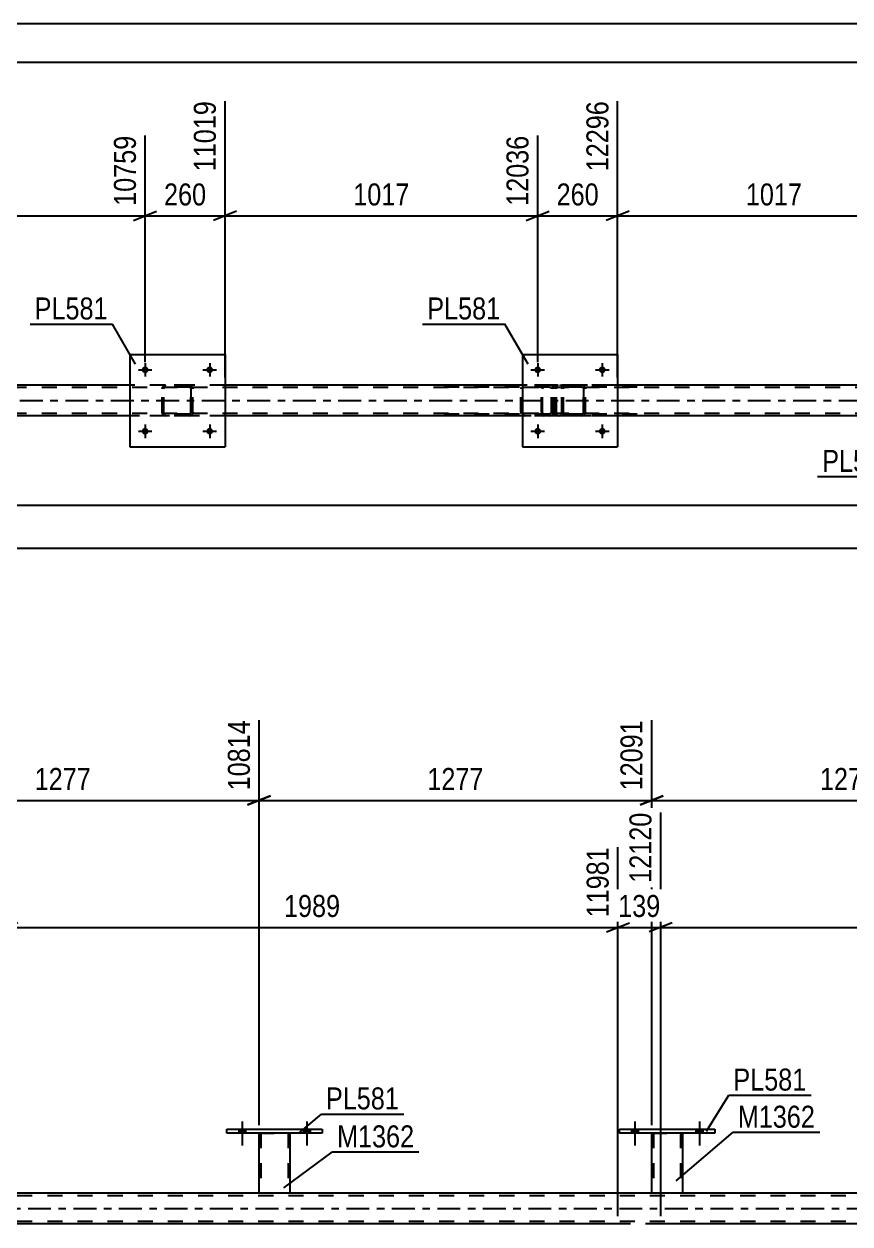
# Model space of a CAD drawing. Header units: millimetres. Extents: x 0 to 841, y 0 to 594.
# Drawn here: x 474.1 to 581.6, y 437.8 to 594 of the extents above; entities that cross this region are included whole.
import ezdxf

# ---------------------------------------------------------------- set-up
doc = ezdxf.new("R2010")
doc.units = ezdxf.units.MM
doc.linetypes.add('DXK_LINE_DOT2', pattern=[3.9198, 1.9599, -1.9599])
doc.linetypes.add('DXK_LINE_DOT3', pattern=[5.9187, 2.979, -0.9799, 0.9799, -0.9799])
doc.styles.add('Arial Narrow', font='ARIALN.TTF', dxfattribs={"height": 0.2})

# ---------------------------------------------------------------- blocks, each defined once
blk = doc.blocks.new('Unknown-247343161-1137')
at = {"color": 5, "linetype": 'Continuous'}
for p, q in [((841, 594), (0, 594)), ((836, 589), (5, 589))]:
    blk.add_line(p, q, dxfattribs=at)
blk = doc.blocks.new('Part-247343161-26466 - 2302')
at = {"color": 2, "linetype": 'Continuous'}
for p, q in [((487.84, 546.99), (449.16, 546.99)), ((538.92, 546.99), (500.24, 546.99)), ((590, 546.99), (551.32, 546.99)), ((487.84, 542.99), (449.16, 542.99)), ((538.92, 542.99), (500.24, 542.99)), ((590, 542.99), (551.32, 542.99))]:
    blk.add_line(p, q, dxfattribs=at)
at = {"color": 7, "linetype": 'DXK_LINE_DOT2'}
for p, q in [((500.24, 546.99), (487.84, 546.99)), ((551.32, 546.99), (538.92, 546.99)), ((780.17, 546.67), (118.42, 546.67)), ((780.17, 543.31), (118.42, 543.31)), ((755.64, 542.99), (118.42, 542.99)), ((500.24, 542.99), (487.84, 542.99)), ((551.32, 542.99), (538.92, 542.99))]:
    blk.add_line(p, q, dxfattribs=at)
at = {"color": 7, "linetype": 'DXK_LINE_DOT3'}
blk.add_line((118.42, 544.99), (780.17, 544.99), dxfattribs=at)
blk = doc.blocks.new('Bolt-247343161-26485 - 2302')
at = {"linetype": 'Continuous'}
for points in [[(490.28, 548.99, -1), (489.4, 548.99, -1)], [(498.68, 548.99, -1), (497.8, 548.99, -1)]]:
    blk.add_hatch(color=1, dxfattribs=at).paths.add_polyline_path(points)
at = {"color": 1, "linetype": 'Continuous'}
for p, q in [((489.84, 549.87), (489.84, 548.11)), ((498.24, 549.87), (498.24, 548.11)), ((488.96, 548.99), (490.72, 548.99)), ((497.36, 548.99), (499.12, 548.99))]:
    blk.add_line(p, q, dxfattribs=at)
blk = doc.blocks.new('Part-247343161-26352 - 2302')
at = {"color": 7, "linetype": 'DXK_LINE_DOT2'}
for p, q in [((542.46, 546.99), (527.47, 546.99)), ((542.46, 546.75), (527.47, 546.75)), ((538.76, 546.69), (538.74, 546.64)), ((539.23, 546.99), (539.03, 546.95)), ((539.05, 546.68), (539.13, 546.73)), ((539.13, 546.73), (539.23, 546.75)), ((542.66, 546.95), (542.46, 546.99)), ((542.46, 546.75), (542.56, 546.73)), ((542.56, 546.73), (542.64, 546.68)), ((542.94, 546.64), (542.93, 546.69)), ((538.74, 546.64), (538.72, 546.51)), ((538.72, 543.47), (538.72, 546.51)), ((538.97, 546.51), (538.99, 546.6)), ((538.97, 543.47), (538.97, 546.51)), ((538.99, 546.6), (539.05, 546.68)), ((542.64, 546.68), (542.7, 546.6)), ((542.7, 546.6), (542.72, 546.51)), ((542.72, 543.47), (542.72, 546.51)), ((542.97, 546.51), (542.94, 546.64)), ((542.97, 543.47), (542.97, 546.51)), ((542.46, 543.23), (527.47, 543.23)), ((542.46, 542.99), (527.47, 542.99)), ((538.72, 543.47), (538.73, 543.38)), ((538.73, 543.38), (538.76, 543.28)), ((538.99, 543.37), (538.97, 543.47)), ((539.05, 543.3), (538.99, 543.37)), ((539.03, 543.02), (539.23, 542.99)), ((539.13, 543.24), (539.05, 543.3)), ((539.23, 543.23), (539.13, 543.24)), ((542.56, 543.24), (542.46, 543.23)), ((542.46, 542.99), (542.66, 543.02)), ((542.64, 543.3), (542.56, 543.24)), ((542.7, 543.37), (542.64, 543.3)), ((542.72, 543.47), (542.7, 543.37)), ((542.93, 543.28), (542.96, 543.4)), ((542.96, 543.4), (542.97, 543.47))]:
    blk.add_line(p, q, dxfattribs=at)
for centre, start, end in [((542.48, 546.49), 24.32, 69.2417), ((542.48, 543.49), 290.7583, 335.68)]:
    blk.add_arc(centre, 0.496, start, end, dxfattribs=at)
blk = doc.blocks.new('Part-247343161-26439 - 2302')
at = {"color": 2, "linetype": 'Continuous'}
for p, q in [((487.84, 550.98), (487.84, 538.98)), ((487.84, 550.98), (500.24, 550.98)), ((500.24, 550.98), (500.24, 538.98)), ((487.84, 538.98), (500.24, 538.98))]:
    blk.add_line(p, q, dxfattribs=at)
blk = doc.blocks.new('Part-247343161-26360 - 2302')
at = {"color": 7, "linetype": 'DXK_LINE_DOT2'}
for p, q in [((541.45, 546.69), (541.43, 546.51)), ((541.51, 546.85), (541.45, 546.69)), ((541.59, 546.95), (541.51, 546.85)), ((541.7, 546.99), (541.59, 546.95)), ((541.6, 546.68), (541.64, 546.73)), ((541.64, 546.73), (541.7, 546.75)), ((553.85, 546.99), (541.7, 546.99)), ((553.85, 546.75), (541.7, 546.75)), ((542.97, 546.99), (542.97, 546.75)), ((543.98, 546.95), (543.79, 546.99)), ((543.79, 546.75), (543.88, 546.73)), ((543.88, 546.73), (543.97, 546.68)), ((544.26, 546.64), (544.25, 546.69)), ((541.43, 543.47), (541.43, 546.51)), ((541.56, 546.51), (541.57, 546.6)), ((541.56, 543.47), (541.56, 546.51)), ((541.57, 546.6), (541.6, 546.68)), ((543.97, 546.68), (544.02, 546.6)), ((544.02, 546.6), (544.04, 546.51)), ((544.04, 543.47), (544.04, 546.51)), ((544.29, 546.51), (544.26, 546.64)), ((544.29, 543.47), (544.29, 546.51)), ((541.43, 543.47), (541.45, 543.28)), ((541.45, 543.28), (541.51, 543.13)), ((541.51, 543.13), (541.59, 543.02)), ((541.57, 543.37), (541.56, 543.47)), ((541.6, 543.3), (541.57, 543.37)), ((541.59, 543.02), (541.7, 542.99)), ((541.64, 543.24), (541.6, 543.3)), ((541.7, 543.23), (541.64, 543.24)), ((553.85, 543.23), (541.7, 543.23)), ((553.85, 542.99), (541.7, 542.99)), ((542.97, 542.99), (542.97, 543.23)), ((543.88, 543.24), (543.79, 543.23)), ((543.79, 542.99), (543.98, 543.02)), ((543.97, 543.3), (543.88, 543.24)), ((544.02, 543.37), (543.97, 543.3)), ((544.04, 543.47), (544.02, 543.37)), ((544.25, 543.28), (544.28, 543.4)), ((544.28, 543.4), (544.29, 543.47))]:
    blk.add_line(p, q, dxfattribs=at)
for centre, start, end in [((543.8, 546.49), 23.8494, 68.8059), ((543.8, 543.48), 291.1941, 336.1506)]:
    blk.add_arc(centre, 0.492, start, end, dxfattribs=at)
blk = doc.blocks.new('Bolt-247343161-26486 - 2302')
at = {"linetype": 'Continuous'}
for points in [[(541.36, 540.99, -1), (540.48, 540.99, -1)], [(549.76, 540.99, -1), (548.88, 540.99, -1)]]:
    blk.add_hatch(color=1, dxfattribs=at).paths.add_polyline_path(points)
at = {"color": 1, "linetype": 'Continuous'}
for p, q in [((540.04, 540.99), (541.8, 540.99)), ((540.92, 541.87), (540.92, 540.11)), ((548.44, 540.99), (550.2, 540.99)), ((549.32, 541.87), (549.32, 540.11))]:
    blk.add_line(p, q, dxfattribs=at)
blk = doc.blocks.new('Part-247343161-26438 - 2302')
at = {"color": 7, "linetype": 'DXK_LINE_DOT2'}
for p, q in [((492.04, 546.5), (492.08, 546.69)), ((492.08, 546.69), (492.04, 546.5)), ((492.34, 546.95), (492.52, 546.98)), ((492.52, 546.98), (492.34, 546.95)), ((492.35, 546.67), (492.43, 546.73)), ((492.43, 546.73), (492.52, 546.74)), ((495.56, 546.98), (492.52, 546.98)), ((495.56, 546.74), (492.52, 546.74)), ((495.56, 546.98), (495.74, 546.95)), ((495.74, 546.95), (495.56, 546.98)), ((495.56, 546.74), (495.65, 546.73)), ((495.65, 546.73), (495.73, 546.67)), ((496, 546.69), (496.04, 546.5)), ((496.04, 546.5), (496, 546.69)), ((492.04, 543.46), (492.04, 546.5)), ((492.04, 543.46), (492.04, 546.5)), ((492.28, 546.5), (492.3, 546.6)), ((492.28, 543.46), (492.28, 546.5)), ((492.28, 543.46), (492.28, 546.5)), ((492.3, 546.6), (492.35, 546.67)), ((495.73, 546.67), (495.78, 546.6)), ((495.78, 546.6), (495.8, 546.5)), ((495.8, 543.46), (495.8, 546.5)), ((495.8, 546.5), (495.8, 543.46)), ((496.04, 543.46), (496.04, 546.5)), ((496.04, 543.46), (496.04, 546.5)), ((492.08, 543.28), (492.04, 543.46)), ((492.04, 543.46), (492.08, 543.28)), ((492.3, 543.37), (492.28, 543.46)), ((492.35, 543.3), (492.3, 543.37)), ((492.52, 542.98), (492.34, 543.02)), ((492.34, 543.02), (492.52, 542.98)), ((492.43, 543.24), (492.35, 543.3)), ((492.52, 543.22), (492.43, 543.24)), ((495.56, 543.22), (492.52, 543.22)), ((495.56, 542.98), (492.52, 542.98)), ((495.65, 543.24), (495.56, 543.22)), ((495.74, 543.02), (495.56, 542.98)), ((495.56, 542.98), (495.74, 543.02)), ((495.73, 543.3), (495.65, 543.24)), ((495.78, 543.37), (495.73, 543.3)), ((495.8, 543.46), (495.78, 543.37)), ((496.04, 543.46), (496, 543.28)), ((496, 543.28), (496.04, 543.46))]:
    blk.add_line(p, q, dxfattribs=at)
at = {"color": 7, "linetype": 'DXK_LINE_DOT3'}
blk.add_line((494.04, 544.98), (494.04, 544.98), dxfattribs=at)
at = {"color": 7, "linetype": 'DXK_LINE_DOT2'}
for centre, start, end in [((492.52, 546.5), 112.5, 157.5), ((492.52, 546.5), 112.5, 157.5), ((495.56, 546.5), 22.5, 67.5), ((495.56, 546.5), 22.5, 67.5), ((492.52, 543.46), 202.5, 247.5), ((492.52, 543.46), 202.5, 247.5), ((495.56, 543.46), 292.5, 337.5), ((495.56, 543.46), 292.5, 337.5)]:
    blk.add_arc(centre, 0.48, start, end, dxfattribs=at)
blk = doc.blocks.new('Part-247343161-26440 - 2302')
at = {"color": 7, "linetype": 'DXK_LINE_DOT2'}
for p, q in [((543.12, 546.5), (543.16, 546.69)), ((543.16, 546.69), (543.12, 546.5)), ((543.42, 546.95), (543.6, 546.98)), ((543.6, 546.98), (543.42, 546.95)), ((543.43, 546.67), (543.51, 546.73)), ((543.51, 546.73), (543.6, 546.74)), ((546.64, 546.98), (543.6, 546.98)), ((546.64, 546.74), (543.6, 546.74)), ((546.64, 546.98), (546.82, 546.95)), ((546.82, 546.95), (546.64, 546.98)), ((546.64, 546.74), (546.73, 546.73)), ((546.73, 546.73), (546.81, 546.67)), ((547.08, 546.69), (547.12, 546.5)), ((547.12, 546.5), (547.08, 546.69)), ((543.12, 543.46), (543.12, 546.5)), ((543.12, 543.46), (543.12, 546.5)), ((543.36, 546.5), (543.38, 546.6)), ((543.36, 543.46), (543.36, 546.5)), ((543.36, 543.46), (543.36, 546.5)), ((543.38, 546.6), (543.43, 546.67)), ((546.81, 546.67), (546.86, 546.6)), ((546.86, 546.6), (546.88, 546.5)), ((546.88, 543.46), (546.88, 546.5)), ((546.88, 546.5), (546.88, 543.46)), ((547.12, 543.46), (547.12, 546.5)), ((547.12, 543.46), (547.12, 546.5)), ((543.16, 543.28), (543.12, 543.46)), ((543.12, 543.46), (543.16, 543.28)), ((543.38, 543.37), (543.36, 543.46)), ((543.43, 543.29), (543.38, 543.37)), ((543.6, 542.98), (543.42, 543.02)), ((543.42, 543.02), (543.6, 542.98)), ((543.51, 543.24), (543.43, 543.29)), ((543.6, 543.22), (543.51, 543.24)), ((546.64, 543.22), (543.6, 543.22)), ((546.64, 542.98), (543.6, 542.98)), ((546.73, 543.24), (546.64, 543.22)), ((546.82, 543.02), (546.64, 542.98)), ((546.64, 542.98), (546.82, 543.02)), ((546.81, 543.29), (546.73, 543.24)), ((546.86, 543.37), (546.81, 543.29)), ((546.88, 543.46), (546.86, 543.37)), ((547.12, 543.46), (547.08, 543.28)), ((547.08, 543.28), (547.12, 543.46))]:
    blk.add_line(p, q, dxfattribs=at)
at = {"color": 7, "linetype": 'DXK_LINE_DOT3'}
blk.add_line((545.12, 544.98), (545.12, 544.98), dxfattribs=at)
at = {"color": 7, "linetype": 'DXK_LINE_DOT2'}
for centre, start, end in [((543.6, 546.5), 112.5, 157.5), ((543.6, 546.5), 112.5, 157.5), ((546.64, 546.5), 22.5, 67.5), ((546.64, 546.5), 22.5, 67.5), ((543.6, 543.46), 202.5, 247.5), ((543.6, 543.46), 202.5, 247.5), ((546.64, 543.46), 292.5, 337.5), ((546.64, 543.46), 292.5, 337.5)]:
    blk.add_arc(centre, 0.48, start, end, dxfattribs=at)
blk = doc.blocks.new('Part-247343161-26441 - 2302')
at = {"color": 2, "linetype": 'Continuous'}
for p, q in [((538.92, 550.98), (538.92, 538.98)), ((538.92, 550.98), (551.32, 550.98)), ((551.32, 550.98), (551.32, 538.98)), ((538.92, 538.98), (551.32, 538.98))]:
    blk.add_line(p, q, dxfattribs=at)
blk = doc.blocks.new('Bolt-247343161-26484 - 2302')
at = {"linetype": 'Continuous'}
for points in [[(490.28, 540.99, -1), (489.4, 540.99, -1)], [(498.68, 540.99, -1), (497.8, 540.99, -1)]]:
    blk.add_hatch(color=1, dxfattribs=at).paths.add_polyline_path(points)
at = {"color": 1, "linetype": 'Continuous'}
for p, q in [((488.96, 540.99), (490.72, 540.99)), ((489.84, 541.87), (489.84, 540.11)), ((497.36, 540.99), (499.12, 540.99)), ((498.24, 541.87), (498.24, 540.11))]:
    blk.add_line(p, q, dxfattribs=at)
blk = doc.blocks.new('Bolt-247343161-26487 - 2302')
at = {"linetype": 'Continuous'}
for points in [[(541.36, 548.99, -1), (540.48, 548.99, -1)], [(549.76, 548.99, -1), (548.88, 548.99, -1)]]:
    blk.add_hatch(color=1, dxfattribs=at).paths.add_polyline_path(points)
at = {"color": 1, "linetype": 'Continuous'}
for p, q in [((540.92, 549.87), (540.92, 548.11)), ((549.32, 549.87), (549.32, 548.11)), ((540.04, 548.99), (541.8, 548.99)), ((548.44, 548.99), (550.2, 548.99))]:
    blk.add_line(p, q, dxfattribs=at)
blk = doc.blocks.new('Part-247343161-27447 - 2635')
at = {"color": 2, "linetype": 'Continuous'}
for p, q in [((555.75, 441.81), (555.75, 449.65)), ((559.75, 449.65), (559.75, 441.81)), ((559.72, 441.81), (555.75, 441.81)), ((559.75, 441.81), (559.72, 441.81))]:
    blk.add_line(p, q, dxfattribs=at)
at = {"color": 7, "linetype": 'DXK_LINE_DOT2'}
for p, q in [((555.75, 449.65), (559.75, 449.65)), ((555.75, 449.65), (555.75, 449.65)), ((555.75, 449.65), (555.75, 449.65)), ((555.99, 449.65), (555.99, 441.81)), ((559.51, 449.65), (559.51, 441.81)), ((559.75, 449.65), (559.75, 449.65)), ((559.75, 449.65), (559.75, 449.65)), ((559.49, 441.81), (559.51, 441.81))]:
    blk.add_line(p, q, dxfattribs=at)
blk = doc.blocks.new('Bolt-247343161-27492 - 2635')
at = {"linetype": 'Continuous'}
for points in [[(502.03, 449.65), (502.91, 449.65), (502.91, 450.13), (502.03, 450.13)], [(510.43, 449.65), (511.31, 449.65), (511.31, 450.13), (510.43, 450.13)]]:
    blk.add_hatch(color=1, dxfattribs=at).paths.add_polyline_path(points)
at = {"color": 1, "linetype": 'Continuous'}
for p, q in [((502.03, 450.13), (502.03, 449.65)), ((502.47, 451.13), (502.47, 448.01)), ((502.91, 450.13), (502.91, 449.65)), ((510.43, 450.13), (510.43, 449.65)), ((510.87, 451.13), (510.87, 448.01)), ((511.31, 450.13), (511.31, 449.65))]:
    blk.add_line(p, q, dxfattribs=at)
blk = doc.blocks.new('Bolt-247343161-27494 - 2635')
at = {"linetype": 'Continuous'}
for points in [[(553.11, 449.65), (553.99, 449.65), (553.99, 450.13), (553.11, 450.13)], [(561.51, 449.65), (562.39, 449.65), (562.39, 450.13), (561.51, 450.13)]]:
    blk.add_hatch(color=1, dxfattribs=at).paths.add_polyline_path(points)
at = {"color": 1, "linetype": 'Continuous'}
for p, q in [((553.11, 450.13), (553.11, 449.65)), ((553.55, 451.13), (553.55, 448.01)), ((553.99, 450.13), (553.99, 449.65)), ((561.51, 450.13), (561.51, 449.65)), ((561.95, 451.13), (561.95, 448.01)), ((562.39, 450.13), (562.39, 449.65))]:
    blk.add_line(p, q, dxfattribs=at)
blk = doc.blocks.new('Part-247343161-27445 - 2635')
at = {"color": 2, "linetype": 'Continuous'}
for p, q in [((504.67, 441.81), (504.67, 449.65)), ((508.67, 449.65), (508.67, 441.81)), ((508.63, 441.81), (504.67, 441.81)), ((508.67, 441.81), (508.63, 441.81))]:
    blk.add_line(p, q, dxfattribs=at)
at = {"color": 7, "linetype": 'DXK_LINE_DOT2'}
for p, q in [((504.67, 449.65), (508.67, 449.65)), ((504.67, 449.65), (504.67, 449.65)), ((504.67, 449.65), (504.67, 449.65)), ((504.91, 449.65), (504.91, 441.81)), ((508.43, 449.65), (508.43, 441.81)), ((508.67, 449.65), (508.67, 449.65)), ((508.67, 449.65), (508.67, 449.65)), ((508.41, 441.81), (508.43, 441.81))]:
    blk.add_line(p, q, dxfattribs=at)
blk = doc.blocks.new('Part-247343161-27446 - 2635')
at = {"color": 2, "linetype": 'Continuous'}
for p, q in [((500.47, 449.65), (500.47, 450.13)), ((500.47, 450.13), (512.87, 450.13)), ((512.87, 450.13), (512.87, 449.65)), ((512.87, 449.65), (500.47, 449.65))]:
    blk.add_line(p, q, dxfattribs=at)
blk = doc.blocks.new('Part-247343161-27448 - 2635')
at = {"color": 2, "linetype": 'Continuous'}
for p, q in [((551.55, 449.65), (551.55, 450.13)), ((551.55, 450.13), (563.95, 450.13)), ((563.95, 450.13), (563.95, 449.65)), ((563.95, 449.65), (551.55, 449.65))]:
    blk.add_line(p, q, dxfattribs=at)
blk = doc.blocks.new('Part-247343161-27473 - 2635')
at = {"color": 7, "linetype": 'DXK_LINE_DOT2'}
for p, q in [((733.87, 441.49), (72.13, 441.49)), ((508.67, 441.81), (504.67, 441.81)), ((559.75, 441.81), (555.75, 441.81)), ((733.87, 438.13), (72.13, 438.13)), ((556.92, 437.81), (551.35, 437.81))]:
    blk.add_line(p, q, dxfattribs=at)
at = {"color": 2, "linetype": 'Continuous'}
for p, q in [((504.67, 441.81), (457.59, 441.81)), ((555.75, 441.81), (508.67, 441.81)), ((606.83, 441.81), (559.75, 441.81)), ((551.35, 437.81), (471.79, 437.81)), ((636.48, 437.81), (556.92, 437.81))]:
    blk.add_line(p, q, dxfattribs=at)
at = {"color": 7, "linetype": 'DXK_LINE_DOT3'}
blk.add_line((72.13, 439.81), (733.87, 439.81), dxfattribs=at)
blk = doc.blocks.new('Bolt-247343161-27491 - 2635')
at = {"linetype": 'Continuous'}
for points in [[(502.03, 449.65), (502.91, 449.65), (502.91, 450.13), (502.03, 450.13)], [(510.43, 449.65), (511.31, 449.65), (511.31, 450.13), (510.43, 450.13)]]:
    blk.add_hatch(color=1, dxfattribs=at).paths.add_polyline_path(points)
at = {"color": 1, "linetype": 'Continuous'}
for p, q in [((502.03, 450.13), (502.03, 449.65)), ((502.47, 451.13), (502.47, 448.01)), ((502.91, 450.13), (502.91, 449.65)), ((510.43, 450.13), (510.43, 449.65)), ((510.87, 451.13), (510.87, 448.01)), ((511.31, 450.13), (511.31, 449.65))]:
    blk.add_line(p, q, dxfattribs=at)
blk = doc.blocks.new('Bolt-247343161-27493 - 2635')
at = {"linetype": 'Continuous'}
for points in [[(553.11, 449.65), (553.99, 449.65), (553.99, 450.13), (553.11, 450.13)], [(561.51, 449.65), (562.39, 449.65), (562.39, 450.13), (561.51, 450.13)]]:
    blk.add_hatch(color=1, dxfattribs=at).paths.add_polyline_path(points)
at = {"color": 1, "linetype": 'Continuous'}
for p, q in [((553.11, 450.13), (553.11, 449.65)), ((553.55, 451.13), (553.55, 448.01)), ((553.99, 450.13), (553.99, 449.65)), ((561.51, 450.13), (561.51, 449.65)), ((561.95, 451.13), (561.95, 448.01)), ((562.39, 450.13), (562.39, 449.65))]:
    blk.add_line(p, q, dxfattribs=at)
blk = doc.blocks.new('StraightDimension-247343161-41025 - 2302')
at = {"color": 7, "linetype": 'Continuous'}
for p, q in [((551.32, 547.99), (551.32, 583.97)), ((540.92, 549.99), (540.92, 579.47)), ((539.42, 568.43), (542.42, 569.63)), ((540.92, 569.03), (551.32, 569.03)), ((552.82, 569.63), (549.82, 568.43))]:
    blk.add_line(p, q, dxfattribs=at)
at = {"color": 0}
blk.add_wipeout([(549.46, 569.78), (549.46, 573.98), (542.78, 573.98), (542.78, 569.78)], dxfattribs=at)
at = {"color": 3, "style": 'Arial Narrow'}
blk.add_text('260', height=2.863, dxfattribs=at).set_placement((543.38, 570.38))
at = {"color": 0, "linetype": 'Continuous'}
blk.add_wipeout([(550.72, 584.57), (546.52, 584.57), (546.52, 574.23), (550.72, 574.23)], dxfattribs=at)
at = {"color": 3, "linetype": 'Continuous', "style": 'Arial Narrow'}
blk.add_text('12296', height=2.863, rotation=90.0002, dxfattribs=at).set_placement((550.12, 574.83))
blk = doc.blocks.new('StraightDimension-247343161-2472 - 2302')
at = {"color": 7, "linetype": 'Continuous'}
blk.add_line((109.16, 525.78), (780.81, 525.78), dxfattribs=at)
blk = doc.blocks.new('StraightDimension-247343161-30244 - 2302')
at = {"color": 7, "linetype": 'Continuous'}
blk.add_line((109.8, 531.39), (780.17, 531.39), dxfattribs=at)
blk = doc.blocks.new('StraightDimension-247343161-41024 - 2302')
at = {"color": 7, "linetype": 'Continuous'}
for p, q in [((551.32, 547.99), (551.32, 583.97)), ((592, 549.99), (592, 579.47)), ((552.82, 569.63), (549.82, 568.43)), ((551.32, 569.03), (592, 569.03)), ((590.5, 568.43), (593.5, 569.63))]:
    blk.add_line(p, q, dxfattribs=at)
at = {"color": 0, "linetype": 'Continuous'}
blk.add_wipeout([(591.4, 580.07), (587.2, 580.07), (587.2, 569.73), (591.4, 569.73)], dxfattribs=at)
at = {"color": 0}
blk.add_wipeout([(575.92, 569.78), (575.92, 573.98), (567.4, 573.98), (567.4, 569.78)], dxfattribs=at)
at = {"color": 3, "linetype": 'Continuous', "style": 'Arial Narrow'}
blk.add_text('13313', height=2.863, rotation=90.0002, dxfattribs=at).set_placement((590.8, 570.33))
at = {"color": 3, "style": 'Arial Narrow'}
blk.add_text('1017', height=2.863, dxfattribs=at).set_placement((568, 570.38))
blk = doc.blocks.new('StraightDimension-247343161-41026 - 2302')
at = {"color": 7, "linetype": 'Continuous'}
for p, q in [((500.24, 547.99), (500.24, 583.97)), ((540.92, 549.99), (540.92, 579.47)), ((501.74, 569.63), (498.74, 568.43)), ((500.24, 569.03), (540.92, 569.03)), ((539.42, 568.43), (542.42, 569.63))]:
    blk.add_line(p, q, dxfattribs=at)
at = {"color": 0, "linetype": 'Continuous'}
blk.add_wipeout([(540.32, 580.07), (536.12, 580.07), (536.12, 569.73), (540.32, 569.73)], dxfattribs=at)
at = {"color": 0}
blk.add_wipeout([(524.84, 569.78), (524.84, 573.98), (516.32, 573.98), (516.32, 569.78)], dxfattribs=at)
at = {"color": 3, "linetype": 'Continuous', "style": 'Arial Narrow'}
blk.add_text('12036', height=2.863, rotation=90.0002, dxfattribs=at).set_placement((539.72, 570.33))
at = {"color": 3, "style": 'Arial Narrow'}
blk.add_text('1017', height=2.863, dxfattribs=at).set_placement((516.92, 570.38))
blk = doc.blocks.new('StraightDimension-247343161-41027 - 2302')
at = {"color": 7, "linetype": 'Continuous'}
for p, q in [((500.24, 547.99), (500.24, 583.97)), ((489.84, 549.99), (489.84, 579.47)), ((488.34, 568.43), (491.34, 569.63)), ((489.84, 569.03), (500.24, 569.03)), ((501.74, 569.63), (498.74, 568.43))]:
    blk.add_line(p, q, dxfattribs=at)
at = {"color": 0}
blk.add_wipeout([(498.38, 569.78), (498.38, 573.98), (491.7, 573.98), (491.7, 569.78)], dxfattribs=at)
at = {"color": 3, "style": 'Arial Narrow'}
blk.add_text('260', height=2.863, dxfattribs=at).set_placement((492.3, 570.38))
at = {"color": 0, "linetype": 'Continuous'}
blk.add_wipeout([(499.64, 584.57), (495.44, 584.57), (495.44, 574.23), (499.64, 574.23)], dxfattribs=at)
at = {"color": 3, "linetype": 'Continuous', "style": 'Arial Narrow'}
blk.add_text('11019', height=2.863, rotation=90.0002, dxfattribs=at).set_placement((499.04, 574.83))
blk = doc.blocks.new('StraightDimension-247343161-41028 - 2302')
at = {"color": 7, "linetype": 'Continuous'}
for p, q in [((449.16, 547.99), (449.16, 582.15)), ((489.84, 549.99), (489.84, 579.47)), ((450.66, 569.63), (447.66, 568.43)), ((449.16, 569.03), (489.84, 569.03)), ((488.34, 568.43), (491.34, 569.63))]:
    blk.add_line(p, q, dxfattribs=at)
at = {"color": 0, "linetype": 'Continuous'}
blk.add_wipeout([(489.24, 580.07), (485.04, 580.07), (485.04, 569.73), (489.24, 569.73)], dxfattribs=at)
at = {"color": 0}
blk.add_wipeout([(473.75, 569.78), (473.75, 573.98), (465.24, 573.98), (465.24, 569.78)], dxfattribs=at)
at = {"color": 3, "linetype": 'Continuous', "style": 'Arial Narrow'}
blk.add_text('10759', height=2.863, rotation=90.0002, dxfattribs=at).set_placement((488.64, 570.33))
at = {"color": 3, "style": 'Arial Narrow'}
blk.add_text('1017', height=2.863, dxfattribs=at).set_placement((465.84, 570.38))
blk = doc.blocks.new('StraightDimension-247343161-44937 - 2635')
at = {"color": 7, "linetype": 'Continuous'}
for p, q in [((556.92, 438.81), (556.92, 491.36)), ((636.48, 438.81), (636.48, 486.86)), ((558.42, 477.02), (555.42, 475.82)), ((556.92, 476.42), (636.48, 476.42)), ((634.98, 475.82), (637.98, 477.02))]:
    blk.add_line(p, q, dxfattribs=at)
at = {"color": 0, "linetype": 'Continuous'}
blk.add_wipeout([(635.88, 487.46), (631.68, 487.46), (631.68, 477.12), (635.88, 477.12)], dxfattribs=at)
at = {"color": 0}
blk.add_wipeout([(600.96, 477.17), (600.96, 481.37), (592.45, 481.37), (592.45, 477.17)], dxfattribs=at)
at = {"color": 3, "linetype": 'Continuous', "style": 'Arial Narrow'}
blk.add_text('14109', height=2.863, rotation=90.0002, dxfattribs=at).set_placement((635.28, 477.72))
at = {"color": 3, "style": 'Arial Narrow'}
blk.add_text('1989', height=2.863, dxfattribs=at).set_placement((593.05, 477.77))
blk = doc.blocks.new('StraightDimension-247343161-44750 - 2635')
at = {"color": 7, "linetype": 'Continuous'}
for p, q in [((504.67, 450.65), (504.67, 503.39)), ((555.75, 450.65), (555.75, 503.39)), ((506.17, 493.55), (503.17, 492.35)), ((504.67, 492.95), (555.75, 492.95)), ((554.25, 492.35), (557.25, 493.55))]:
    blk.add_line(p, q, dxfattribs=at)
at = {"color": 0, "linetype": 'Continuous'}
blk.add_wipeout([(555.15, 503.99), (550.95, 503.99), (550.95, 493.65), (555.15, 493.65)], dxfattribs=at)
at = {"color": 0}
blk.add_wipeout([(534.47, 493.7), (534.47, 497.9), (525.96, 497.9), (525.96, 493.7)], dxfattribs=at)
at = {"color": 3, "linetype": 'Continuous', "style": 'Arial Narrow'}
blk.add_text('12091', height=2.863, rotation=90.0002, dxfattribs=at).set_placement((554.55, 494.25))
at = {"color": 3, "style": 'Arial Narrow'}
blk.add_text('1277', height=2.863, dxfattribs=at).set_placement((526.56, 494.3))
blk = doc.blocks.new('StraightDimension-247343161-44939 - 2635')
at = {"color": 7, "linetype": 'Continuous'}
for p, q in [((471.79, 438.81), (471.79, 489.54)), ((551.35, 438.81), (551.35, 486.86)), ((473.29, 477.02), (470.29, 475.82)), ((471.79, 476.42), (551.35, 476.42)), ((549.85, 475.82), (552.85, 477.02))]:
    blk.add_line(p, q, dxfattribs=at)
at = {"color": 0, "linetype": 'Continuous'}
blk.add_wipeout([(550.75, 487.46), (546.55, 487.46), (546.55, 477.12), (550.75, 477.12)], dxfattribs=at)
at = {"color": 0}
blk.add_wipeout([(515.83, 477.17), (515.83, 481.37), (507.31, 481.37), (507.31, 477.17)], dxfattribs=at)
at = {"color": 3, "linetype": 'Continuous', "style": 'Arial Narrow'}
blk.add_text('11981', height=2.863, rotation=90.0002, dxfattribs=at).set_placement((550.15, 477.72))
at = {"color": 3, "style": 'Arial Narrow'}
blk.add_text('1989', height=2.863, dxfattribs=at).set_placement((507.91, 477.77))
blk = doc.blocks.new('StraightDimension-247343161-44749 - 2635')
at = {"color": 7, "linetype": 'Continuous'}
for p, q in [((555.75, 450.65), (555.75, 503.39)), ((606.83, 450.65), (606.83, 503.39)), ((557.25, 493.55), (554.25, 492.35)), ((555.75, 492.95), (606.83, 492.95)), ((605.33, 492.35), (608.33, 493.55))]:
    blk.add_line(p, q, dxfattribs=at)
at = {"color": 0, "linetype": 'Continuous'}
blk.add_wipeout([(606.23, 503.99), (602.03, 503.99), (602.03, 493.65), (606.23, 493.65)], dxfattribs=at)
at = {"color": 0}
blk.add_wipeout([(585.55, 493.7), (585.55, 497.9), (577.04, 497.9), (577.04, 493.7)], dxfattribs=at)
at = {"color": 3, "linetype": 'Continuous', "style": 'Arial Narrow'}
blk.add_text('13368', height=2.863, rotation=90.0002, dxfattribs=at).set_placement((605.63, 494.25))
at = {"color": 3, "style": 'Arial Narrow'}
blk.add_text('1277', height=2.863, dxfattribs=at).set_placement((577.64, 494.3))
blk = doc.blocks.new('StraightDimension-247343161-44751 - 2635')
at = {"color": 7, "linetype": 'Continuous'}
for p, q in [((504.67, 450.65), (504.67, 503.39)), ((453.59, 450.65), (453.59, 501.56)), ((455.09, 493.55), (452.09, 492.35)), ((453.59, 492.95), (504.67, 492.95)), ((503.17, 492.35), (506.17, 493.55))]:
    blk.add_line(p, q, dxfattribs=at)
at = {"color": 0, "linetype": 'Continuous'}
blk.add_wipeout([(504.07, 503.99), (499.87, 503.99), (499.87, 493.65), (504.07, 493.65)], dxfattribs=at)
at = {"color": 0}
blk.add_wipeout([(483.39, 493.7), (483.39, 497.9), (474.87, 497.9), (474.87, 493.7)], dxfattribs=at)
at = {"color": 3, "linetype": 'Continuous', "style": 'Arial Narrow'}
blk.add_text('10814', height=2.863, rotation=90.0002, dxfattribs=at).set_placement((503.47, 494.25))
at = {"color": 3, "style": 'Arial Narrow'}
blk.add_text('1277', height=2.863, dxfattribs=at).set_placement((475.47, 494.3))
blk = doc.blocks.new('StraightDimension-247343161-44938 - 2635')
at = {"color": 7, "linetype": 'Continuous'}
for p, q in [((556.92, 438.81), (556.92, 491.36)), ((551.35, 438.81), (551.35, 486.86)), ((549.85, 475.82), (552.85, 477.02)), ((551.35, 476.42), (556.92, 476.42)), ((558.42, 477.02), (555.42, 475.82))]:
    blk.add_line(p, q, dxfattribs=at)
at = {"color": 0}
blk.add_wipeout([(557.48, 477.17), (557.48, 481.37), (550.79, 481.37), (550.79, 477.17)], dxfattribs=at)
at = {"color": 3, "style": 'Arial Narrow'}
blk.add_text('139', height=2.863, dxfattribs=at).set_placement((551.39, 477.77))
at = {"color": 0, "linetype": 'Continuous'}
blk.add_wipeout([(556.32, 491.96), (552.12, 491.96), (552.12, 481.62), (556.32, 481.62)], dxfattribs=at)
at = {"color": 3, "linetype": 'Continuous', "style": 'Arial Narrow'}
blk.add_text('12120', height=2.863, rotation=90.0002, dxfattribs=at).set_placement((555.72, 482.22))
blk = doc.blocks.new('Mark-247343161-42026 - 2302')
at = {"color": 0}
blk.add_wipeout([(587.45, 535.7), (587.45, 538.7), (577.94, 538.7), (577.94, 535.7)], dxfattribs=at)
blk.add_wipeout([(587.45, 535.7), (587.45, 538.7), (577.94, 538.7), (577.94, 535.7)], dxfattribs=at)
at = {"color": 30, "linetype": 'Continuous'}
for p in [(591.23, 540.35), (577.34, 535.1)]:
    blk.add_line(p, (588.05, 535.1), dxfattribs=at)
at = {"color": 3, "style": 'Arial Narrow'}
blk.add_text('PL581', height=2.863, dxfattribs=at).set_placement((577.94, 535.7))
blk = doc.blocks.new('Mark-247343161-42020 - 2302')
at = {"color": 0}
blk.add_wipeout([(484.98, 555.54), (484.98, 558.54), (475.47, 558.54), (475.47, 555.54)], dxfattribs=at)
blk.add_wipeout([(484.98, 555.54), (484.98, 558.54), (475.47, 558.54), (475.47, 555.54)], dxfattribs=at)
at = {"color": 30, "linetype": 'Continuous'}
for p in [(474.87, 554.94), (488.58, 549.74)]:
    blk.add_line(p, (485.58, 554.94), dxfattribs=at)
at = {"color": 3, "style": 'Arial Narrow'}
blk.add_text('PL581', height=2.863, dxfattribs=at).set_placement((475.47, 555.54))
blk = doc.blocks.new('Mark-247343161-42023 - 2302')
at = {"color": 0}
blk.add_wipeout([(536.06, 555.54), (536.06, 558.54), (526.55, 558.54), (526.55, 555.54)], dxfattribs=at)
blk.add_wipeout([(536.06, 555.54), (536.06, 558.54), (526.55, 558.54), (526.55, 555.54)], dxfattribs=at)
at = {"color": 30, "linetype": 'Continuous'}
for p in [(525.95, 554.94), (539.66, 549.74)]:
    blk.add_line(p, (536.66, 554.94), dxfattribs=at)
at = {"color": 3, "style": 'Arial Narrow'}
blk.add_text('PL581', height=2.863, dxfattribs=at).set_placement((526.55, 555.54))
blk = doc.blocks.new('Mark-247343161-42426 - 2635')
at = {"color": 0}
blk.add_wipeout([(524.86, 447.78), (524.86, 450.78), (514.81, 450.78), (514.81, 447.78)], dxfattribs=at)
blk.add_wipeout([(524.86, 447.78), (524.86, 450.78), (514.81, 450.78), (514.81, 447.78)], dxfattribs=at)
at = {"color": 30, "linetype": 'Continuous'}
for p, q in [((507.9, 442.52), (514.21, 447.18)), ((514.21, 447.18), (525.46, 447.18))]:
    blk.add_line(p, q, dxfattribs=at)
at = {"color": 3, "style": 'Arial Narrow'}
blk.add_text('M1362', height=2.863, dxfattribs=at).set_placement((514.81, 447.78))
blk = doc.blocks.new('Mark-247343161-42429 - 2635')
at = {"color": 0}
blk.add_wipeout([(522.88, 452.72), (522.88, 455.72), (513.37, 455.72), (513.37, 452.72)], dxfattribs=at)
blk.add_wipeout([(522.88, 452.72), (522.88, 455.72), (513.37, 455.72), (513.37, 452.72)], dxfattribs=at)
at = {"color": 30, "linetype": 'Continuous'}
for p, q in [((509.86, 449.65), (512.77, 452.12)), ((512.77, 452.12), (523.48, 452.12))]:
    blk.add_line(p, q, dxfattribs=at)
at = {"color": 3, "style": 'Arial Narrow'}
blk.add_text('PL581', height=2.863, dxfattribs=at).set_placement((513.37, 452.72))
blk = doc.blocks.new('Mark-247343161-42432 - 2635')
at = {"color": 0}
blk.add_wipeout([(577.01, 450.34), (577.01, 453.34), (566.95, 453.34), (566.95, 450.34)], dxfattribs=at)
blk.add_wipeout([(577.01, 450.34), (577.01, 453.34), (566.95, 453.34), (566.95, 450.34)], dxfattribs=at)
at = {"color": 30, "linetype": 'Continuous'}
for p, q in [((558.93, 443.41), (566.35, 449.74)), ((566.35, 449.74), (577.61, 449.74))]:
    blk.add_line(p, q, dxfattribs=at)
at = {"color": 3, "style": 'Arial Narrow'}
blk.add_text('M1362', height=2.863, dxfattribs=at).set_placement((566.95, 450.34))
blk = doc.blocks.new('Mark-247343161-42435 - 2635')
at = {"color": 0}
blk.add_wipeout([(575.89, 455.17), (575.89, 458.17), (566.38, 458.17), (566.38, 455.17)], dxfattribs=at)
blk.add_wipeout([(575.89, 455.17), (575.89, 458.17), (566.38, 458.17), (566.38, 455.17)], dxfattribs=at)
at = {"color": 30, "linetype": 'Continuous'}
for p, q in [((562.9, 449.89), (565.78, 454.57)), ((565.78, 454.57), (576.49, 454.57))]:
    blk.add_line(p, q, dxfattribs=at)
at = {"color": 3, "style": 'Arial Narrow'}
blk.add_text('PL581', height=2.863, dxfattribs=at).set_placement((566.38, 455.17))

msp = doc.modelspace()

# ---------------------------------------------------------------- block references
for name in ['Unknown-247343161-1137', 'Part-247343161-26439 - 2302', 'Bolt-247343161-26485 - 2302', 'Part-247343161-26441 - 2302', 'Bolt-247343161-26487 - 2302', 'Part-247343161-26466 - 2302', 'Part-247343161-26438 - 2302', 'Part-247343161-26352 - 2302', 'Part-247343161-26360 - 2302', 'Part-247343161-26440 - 2302', 'Bolt-247343161-26484 - 2302', 'Bolt-247343161-26486 - 2302', 'Part-247343161-27446 - 2635', 'Bolt-247343161-27492 - 2635', 'Bolt-247343161-27491 - 2635', 'Part-247343161-27448 - 2635', 'Bolt-247343161-27494 - 2635', 'Bolt-247343161-27493 - 2635', 'Part-247343161-27445 - 2635', 'Part-247343161-27447 - 2635', 'Part-247343161-27473 - 2635']:
    msp.add_blockref(name, (0, 0))

# ---------------------------------------------------------------- next in the draw order: block references
for name in ['StraightDimension-247343161-41025 - 2302', 'StraightDimension-247343161-2472 - 2302', 'StraightDimension-247343161-44937 - 2635']:
    msp.add_blockref(name, (0, 0))

# ---------------------------------------------------------------- next in the draw order: block references
for name in ['StraightDimension-247343161-41026 - 2302', 'StraightDimension-247343161-41024 - 2302', 'StraightDimension-247343161-30244 - 2302', 'StraightDimension-247343161-44750 - 2635']:
    msp.add_blockref(name, (0, 0))

# ---------------------------------------------------------------- next in the draw order: block references
for name in ['StraightDimension-247343161-41027 - 2302', 'Mark-247343161-42023 - 2302', 'Mark-247343161-42026 - 2302', 'StraightDimension-247343161-44749 - 2635', 'StraightDimension-247343161-44939 - 2635']:
    msp.add_blockref(name, (0, 0))

# ---------------------------------------------------------------- next in the draw order: block references
for name in ['StraightDimension-247343161-41028 - 2302', 'StraightDimension-247343161-44751 - 2635', 'StraightDimension-247343161-44938 - 2635', 'Mark-247343161-42426 - 2635']:
    msp.add_blockref(name, (0, 0))

# ---------------------------------------------------------------- next in the draw order: block references
for name in ['Mark-247343161-42020 - 2302', 'Mark-247343161-42429 - 2635', 'Mark-247343161-42432 - 2635']:
    msp.add_blockref(name, (0, 0))

# ---------------------------------------------------------------- next in the draw order: block references
msp.add_blockref('Mark-247343161-42435 - 2635', (0, 0))

doc.saveas('drawing.dxf')
